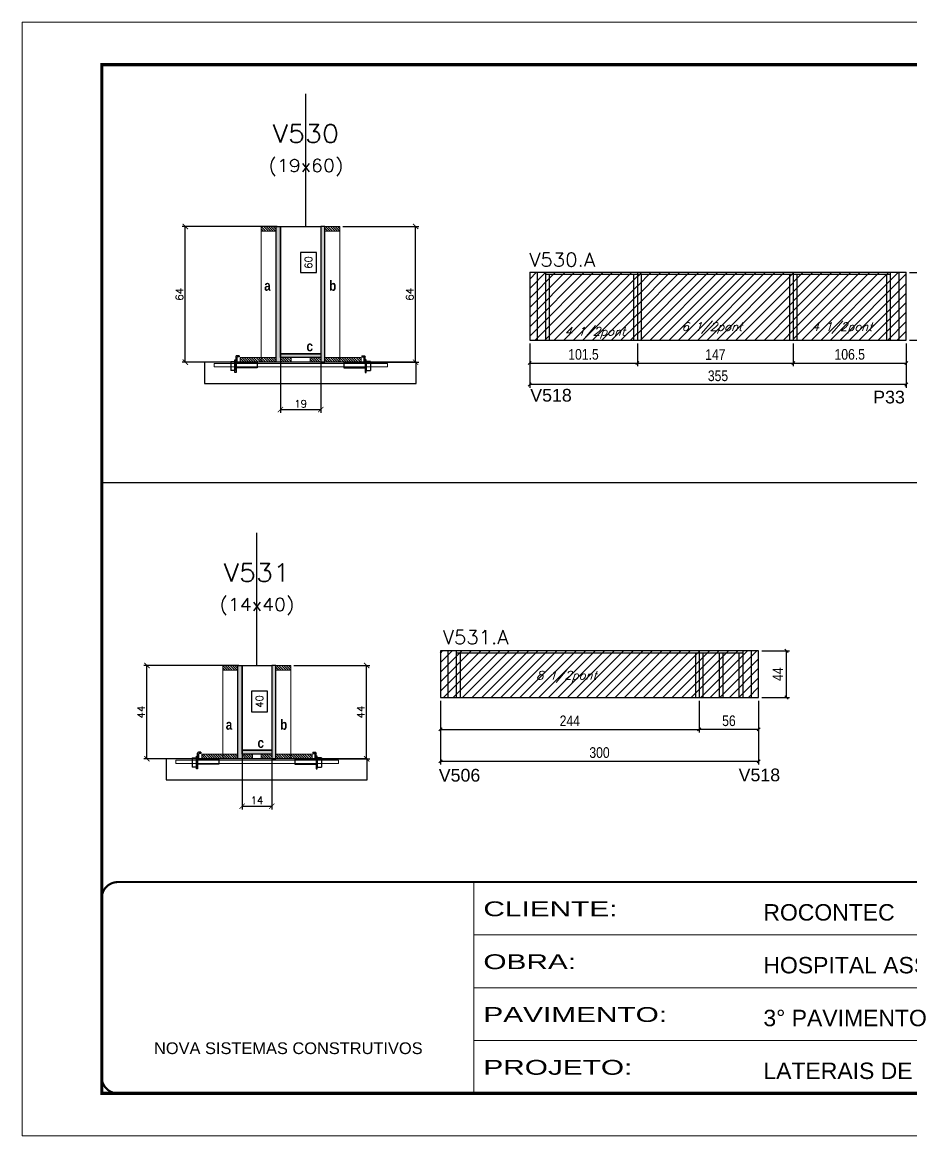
# Model space of a CAD drawing. Extents: x -21493 to -15213, y -12134 to 11887.
# Drawn here: x -18323 to -17486, y 1649 to 2699 of the extents above; entities that cross this region are included whole.
import ezdxf
from ezdxf.enums import TextEntityAlignment as Align

# ---------------------------------------------------------------- set-up
doc = ezdxf.new("R2010")
doc.units = 0
for name, pattern in [('CONTINUO', [0]), ('DASHED', [0.75, 0.5, -0.25]), ('HIDDEN', [0.375, 0.25, -0.125])]:
    doc.linetypes.add(name, pattern=pattern)
for name, color, linetype in [('5', 5, 'Continuous'), ('barrote', 251, 'Continuous'), ('COTA', 241, 'Continuous'), ('Cota Seção (2x)', 4, 'Continuous'), ('detalhes', 4, 'Continuous'), ('Painéis', 200, 'Continuous'), ('presilha', 1, 'Continuous'), ('Reaproveitamento', 251, 'Continuous'), ('SARR_2.2x7', 40, 'Continuous'), ('SARR_3.5x7', 81, 'Continuous'), ('texto', 7, 'Continuous'), ('Texto de Titulo', 7, 'Continuous'), ('Texto Qtd Sarr', 242, 'Continuous')]:
    doc.layers.add(name, color=color, linetype=linetype)
for name, color, linetype, lineweight in [('CONCRETO', 251, 'Continuous', 25), ('Folhas', 255, 'Continuous', 9), ('Hachura', 251, 'Continuous', 9), ('Madeira', 126, 'Continuous', 18), ('SARRAFO DE PRESSAO', 251, 'DASHED', 9), ('SCO-___-LAJ', 2, 'Continuous', 0), ('Texto Seção', 7, 'Continuous', 15)]:
    doc.layers.add(name, color=color, linetype=linetype, lineweight=lineweight)
doc.styles.add('ARIAL', font='arial.ttf')
doc.styles.add('COTA TECNICA', font='techl___.ttf', dxfattribs={"height": 10})
doc.styles.add('REGUA-120', font='ROMANS.shx', dxfattribs={"height": 15})
doc.styles.add('Romans', font='romans.shx')
doc.styles.get("Standard").update_dxf_attribs({"font": 'arial.ttf'})
doc.styles.add('TECNICA', font='techb___.ttf', dxfattribs={"height": 10})
doc.styles.add('Tecnologia', font='')
doc.styles.get('Tecnologia').set_extended_font_data('Forgotten Futurist')
doc.dimstyles.new('Cota Seção (2x)', dxfattribs={"dimtxt": 7, "dimasz": 5, "dimexe": 3, "dimexo": 3, "dimgap": 2, "dimtad": 3, "dimdec": 1, "dimlfac": 0.5, "dimzin": 12, "dimdsep": 46, "dimtxsty": 'Romans', "dimblk": 'ARCHTICK', "dimcen": 0, "dimclrd": 4, "dimclre": 4, "dimclrt": 1, "dimadec": 1, "dimazin": 3, "dimtfac": 1, "dimtdec": 1, "dimtmove": 0, "dimatfit": 3, "dimldrblk": 'OBLIQUE', "dimfxl": 1, "dimtolj": 1, "dimtzin": 12, "dimarcsym": 0})
doc.dimstyles.new('Cota Seção interna', dxfattribs={"dimtxt": 7, "dimasz": 6, "dimexe": 0.18, "dimexo": 2, "dimgap": -4, "dimtad": 3, "dimdec": 1, "dimlfac": 0.5, "dimzin": 12, "dimdsep": 46, "dimtxsty": 'Romans', "dimblk": 'ARCHTICK', "dimcen": 0.09, "dimse1": 1, "dimse2": 1, "dimsd1": 1, "dimsd2": 1, "dimclrd": 180, "dimclre": 5, "dimclrt": 1, "dimadec": 0, "dimazin": 3, "dimtfac": 1, "dimtdec": 1, "dimtofl": 0, "dimtmove": 0, "dimatfit": 3, "dimldrblk": 'ARCHTICK', "dimfxl": 1, "dimtolj": 1, "dimtzin": 0, "dimarcsym": 0})
doc.dimstyles.new('PAINEL', dxfattribs={"dimtxt": 10, "dimasz": 3, "dimexe": 3, "dimexo": 3, "dimgap": 3, "dimtad": 1, "dimdec": 1, "dimzin": 12, "dimdsep": 46, "dimtxsty": 'COTA TECNICA', "dimblk1": 'OBLIQUE', "dimblk2": 'OBLIQUE', "dimsah": 1, "dimcen": 0.9, "dimclrd": 4, "dimclre": 4, "dimclrt": 240, "dimadec": 1, "dimazin": 3, "dimtfac": 1, "dimtdec": 1, "dimtmove": 0, "dimatfit": 3, "dimfxl": 1, "dimtolj": 1, "dimtzin": 12, "dimarcsym": 0})
pattern_1 = [(315, (4830.3742, -6225.4944), (1.12253202, 1.12253202), [])]
pattern_2 = [(315, (4840.3742, -6225.4944), (1.12253202, 1.12253202), [])]
pattern_3 = [(45, (-160743.824, -28538.4914), (-4.49012806, 4.49012806), [])]
pattern_4 = [(315, (4876.5747, -5851.544), (1.12253202, 1.12253202), [])]
pattern_5 = [(315, (4876.5747, -5925.144), (1.12253202, 1.12253202), [])]
pattern_6 = [(45, (-158367.8276, -28139.001), (-4.49012806, 4.49012806), [])]

# ---------------------------------------------------------------- blocks, each defined once
blk = doc.blocks.new('_Oblique')
at = {"color": 0, "linetype": 'ByBlock', "lineweight": -2}
blk.add_line((-0.5, -0.5), (0.5, 0.5), dxfattribs=at)
blk = doc.blocks.new('*D400')
at = {"layer": 'COTA', "color": 4, "linetype": 'ByBlock', "lineweight": -2, "transparency": 16777216}
for p, q in [((-17929.2, 2058.9), (-17929.2, 1998.7)), ((-17629.2, 2058.9), (-17629.2, 1998.7)), ((-17929.2, 2001.7), (-17629.2, 2001.7))]:
    blk.add_line(p, q, dxfattribs=at)
at = {"layer": 'Defpoints', "color": 0, "linetype": 'ByBlock', "transparency": 16777216}
for p in [(-17929.2, 2061.9), (-17629.2, 2061.9), (-17629.2, 2001.7)]:
    blk.add_point(p, dxfattribs=at)
at = {"layer": 'COTA', "color": 4, "linetype": 'ByBlock', "lineweight": -2, "transparency": 16777216, "xscale": 3, "yscale": 3, "zscale": 3, "rotation": 180}
blk.add_blockref('_Oblique', (-17929.2, 2001.7), dxfattribs=at)
at = {"layer": 'COTA', "color": 4, "linetype": 'ByBlock', "lineweight": -2, "transparency": 16777216, "xscale": 3, "yscale": 3, "zscale": 3}
blk.add_blockref('_Oblique', (-17629.2, 2001.7), dxfattribs=at)
at = {"layer": 'COTA', "color": 240, "linetype": 'ByBlock', "transparency": 16777216, "insert": (-17779.2, 2009.9), "char_height": 10, "attachment_point": 5, "style": 'COTA TECNICA'}
blk.add_mtext('\\A1;300', dxfattribs=at)
blk = doc.blocks.new('*D401')
at = {"layer": 'COTA', "color": 4, "linetype": 'ByBlock', "lineweight": -2, "transparency": 16777216}
for p, q in [((-17929.2, 2058.9), (-17929.2, 2028.8)), ((-17685.2, 2058.9), (-17685.2, 2028.8)), ((-17929.2, 2031.8), (-17685.2, 2031.8))]:
    blk.add_line(p, q, dxfattribs=at)
at = {"layer": 'Defpoints', "color": 0, "linetype": 'ByBlock', "transparency": 16777216}
for p in [(-17929.2, 2061.9), (-17685.2, 2061.9), (-17685.2, 2031.8)]:
    blk.add_point(p, dxfattribs=at)
at = {"layer": 'COTA', "color": 4, "linetype": 'ByBlock', "lineweight": -2, "transparency": 16777216, "xscale": 3, "yscale": 3, "zscale": 3, "rotation": 180}
blk.add_blockref('_Oblique', (-17929.2, 2031.8), dxfattribs=at)
at = {"layer": 'COTA', "color": 4, "linetype": 'ByBlock', "lineweight": -2, "transparency": 16777216, "xscale": 3, "yscale": 3, "zscale": 3}
blk.add_blockref('_Oblique', (-17685.2, 2031.8), dxfattribs=at)
at = {"layer": 'COTA', "color": 240, "linetype": 'ByBlock', "transparency": 16777216, "insert": (-17807.2, 2039.9), "char_height": 10, "attachment_point": 5, "style": 'COTA TECNICA'}
blk.add_mtext('\\A1;244', dxfattribs=at)
blk = doc.blocks.new('*D402')
at = {"layer": 'COTA', "color": 4, "linetype": 'ByBlock', "lineweight": -2, "transparency": 16777216}
for p, q in [((-17685.2, 2058.9), (-17685.2, 2028.8)), ((-17629.2, 2058.9), (-17629.2, 2028.8)), ((-17629.2, 2031.8), (-17685.2, 2031.8))]:
    blk.add_line(p, q, dxfattribs=at)
at = {"layer": 'Defpoints', "color": 0, "linetype": 'ByBlock', "transparency": 16777216}
for p in [(-17685.2, 2061.9), (-17629.2, 2061.9), (-17685.2, 2031.8)]:
    blk.add_point(p, dxfattribs=at)
at = {"layer": 'COTA', "color": 4, "linetype": 'ByBlock', "lineweight": -2, "transparency": 16777216, "xscale": 3, "yscale": 3, "zscale": 3, "rotation": 180}
blk.add_blockref('_Oblique', (-17685.2, 2031.8), dxfattribs=at)
at = {"layer": 'COTA', "color": 4, "linetype": 'ByBlock', "lineweight": -2, "transparency": 16777216, "xscale": 3, "yscale": 3, "zscale": 3}
blk.add_blockref('_Oblique', (-17629.2, 2031.8), dxfattribs=at)
at = {"layer": 'COTA', "color": 240, "linetype": 'ByBlock', "transparency": 16777216, "insert": (-17657.2, 2039.9), "char_height": 10, "attachment_point": 5, "style": 'COTA TECNICA'}
blk.add_mtext('\\A1;56', dxfattribs=at)
blk = doc.blocks.new('*D403')
at = {"layer": 'COTA', "color": 4, "linetype": 'ByBlock', "lineweight": -2, "transparency": 16777216}
for p, q in [((-17626.2, 2105.9), (-17600, 2105.9)), ((-17603, 2061.9), (-17603, 2105.9)), ((-17626.2, 2061.9), (-17600, 2061.9))]:
    blk.add_line(p, q, dxfattribs=at)
at = {"layer": 'Defpoints', "color": 0, "linetype": 'ByBlock', "transparency": 16777216}
for p in [(-17629.2, 2105.9), (-17603, 2105.9), (-17629.2, 2061.9)]:
    blk.add_point(p, dxfattribs=at)
at = {"layer": 'COTA', "color": 4, "linetype": 'ByBlock', "lineweight": -2, "transparency": 16777216, "xscale": 3, "yscale": 3, "zscale": 3}
for p, rotation in [((-17603, 2105.9), 90), ((-17603, 2061.9), 270)]:
    blk.add_blockref('_Oblique', p, dxfattribs=dict(at, rotation=rotation))
at = {"layer": 'COTA', "color": 240, "linetype": 'ByBlock', "transparency": 16777216, "insert": (-17611.1, 2083.9), "char_height": 10, "attachment_point": 5, "rotation": 90, "style": 'COTA TECNICA'}
blk.add_mtext('\\A1;44', dxfattribs=at)
blk = doc.blocks.new('_ArchTick')
at = {"color": 0, "linetype": 'ByBlock', "const_width": 0.15}
blk.add_lwpolyline([(-0.5, -0.5), (0.5, 0.5)], dxfattribs=at)
blk = doc.blocks.new('*D408')
at = {"layer": 'COTA', "color": 4, "lineweight": -2, "transparency": 16777216}
for p, q in [((-18119.2, 2092.1), (-18208.9, 2092.1)), ((-18205.9, 2004.1), (-18205.9, 2092.1)), ((-18157.2, 2004.1), (-18208.9, 2004.1))]:
    blk.add_line(p, q, dxfattribs=at)
at = {"layer": 'Defpoints', "color": 0, "transparency": 16777216}
for p in [(-18205.9, 2092.1), (-18116.2, 2092.1), (-18154.2, 2004.1)]:
    blk.add_point(p, dxfattribs=at)
at = {"layer": 'COTA', "color": 4, "lineweight": -2, "transparency": 16777216, "xscale": 5, "yscale": 5, "zscale": 5}
for p, rotation in [((-18205.9, 2092.1), 90), ((-18205.9, 2004.1), 270)]:
    blk.add_blockref('_ArchTick', p, dxfattribs=dict(at, rotation=rotation))
at = {"layer": 'COTA', "color": 1, "transparency": 16777216, "insert": (-18211.4, 2048.1), "char_height": 7, "attachment_point": 5, "rotation": 90, "style": 'Romans'}
blk.add_mtext('\\A1;44', dxfattribs=at)
blk = doc.blocks.new('*D409')
at = {"layer": 'COTA', "color": 4, "lineweight": -2, "transparency": 16777216}
for p, q in [((-18067.3, 2092.1), (-17995.8, 2092.1)), ((-17998.8, 2004.1), (-17998.8, 2092.1)), ((-18047.2, 2004.1), (-17995.8, 2004.1))]:
    blk.add_line(p, q, dxfattribs=at)
at = {"layer": 'Defpoints', "color": 0, "transparency": 16777216}
for p in [(-18070.3, 2092.1), (-17998.8, 2092.1), (-18050.2, 2004.1)]:
    blk.add_point(p, dxfattribs=at)
at = {"layer": 'COTA', "color": 4, "lineweight": -2, "transparency": 16777216, "xscale": 5, "yscale": 5, "zscale": 5}
for p, rotation in [((-17998.8, 2092.1), 90), ((-17998.8, 2004.1), 270)]:
    blk.add_blockref('_ArchTick', p, dxfattribs=dict(at, rotation=rotation))
at = {"layer": 'COTA', "color": 1, "transparency": 16777216, "insert": (-18004.3, 2048.1), "char_height": 7, "attachment_point": 5, "rotation": 90, "style": 'Romans'}
blk.add_mtext('\\A1;44', dxfattribs=at)
blk = doc.blocks.new('*D410')
at = {"layer": 'Cota Seção (2x)', "color": 180, "lineweight": -2, "transparency": 16777216}
for p, q in [((-18092.3, 2067.8), (-18107.3, 2067.8)), ((-18107.3, 2067.8), (-18107.3, 2048.5)), ((-18092.3, 2048.5), (-18092.3, 2067.8)), ((-18107.3, 2048.5), (-18092.3, 2048.5))]:
    blk.add_line(p, q, dxfattribs=at)
at = {"layer": 'Defpoints', "color": 0, "transparency": 16777216}
for p in [(-18088.3, 2092.1), (-18088.3, 2092.1), (-18088.2, 2012.1)]:
    blk.add_point(p, dxfattribs=at)
at = {"layer": 'Cota Seção (2x)', "color": 1, "transparency": 16777216, "insert": (-18099.8, 2058.1), "char_height": 7, "attachment_point": 5, "rotation": 90, "style": 'Romans'}
blk.add_mtext('\\A1;40', dxfattribs=at)
blk = doc.blocks.new('titulo1')
at = {"layer": 'Defpoints', "color": 252, "linetype": 'HIDDEN', "ltscale": 2}
blk.add_line((0, 0), (0, 125), dxfattribs=at)
at = {"layer": 'Defpoints', "style": 'Romans', "oblique": 15}
blk.add_attdef('FOLHA', text='', height=10, dxfattribs=at).set_placement((0, 15.6), align=Align.MIDDLE_CENTER)
at = {"layer": 'Texto Qtd Sarr', "color": 3, "style": 'Romans', "oblique": 15}
for tag, height, p in [('TITULO', 17, (0, 71.4)), ('SEÇÃO', 12, (0, 41.5))]:
    blk.add_attdef(tag, text='', height=height, dxfattribs=at).set_placement(p, align=Align.MIDDLE_CENTER)
blk = doc.blocks.new('PRESILHA METÁLICA 1')
at = {"layer": 'presilha'}
for p, q in [((7.5, 10.6), (7.5, 19.9)), ((12, 21), (8.6, 21)), ((9, 11.6), (9, 18.9)), ((12, 19.5), (9.6, 19.5)), ((12, 21), (12, 19.5)), ((0, 13), (6, 13)), ((0, 13), (0, 0)), ((6, 0), (0, 0)), ((6, 15.5), (7.5, 15.5)), ((6, -2.5), (6, 15.5)), ((6, 13), (6, 0)), ((7.5, 15.5), (7.5, -2.5)), ((37.5, 4.1), (7.5, 4.1)), ((37.5, 11), (9.6, 11)), ((37.5, 11), (37.5, 4.1)), ((7.5, -2.5), (6, -2.5))]:
    blk.add_line(p, q, dxfattribs=at)
for centre, radius, start, end in [((8.6, 19.9), 1.14, 90, 180), ((9.6, 18.9), 0.57, 90, 180), ((9.6, 11.6), 0.57, 180, 270)]:
    blk.add_arc(centre, radius, start, end, dxfattribs=at)
blk = doc.blocks.new('*D411')
at = {"layer": 'COTA', "color": 4, "lineweight": -2, "transparency": 16777216}
for p, q in [((-18116.2, 2005.5), (-18116.2, 1956.4)), ((-18088.2, 2005.5), (-18088.2, 1956.4)), ((-18116.2, 1959.4), (-18088.2, 1959.4))]:
    blk.add_line(p, q, dxfattribs=at)
at = {"layer": 'Defpoints', "color": 0, "transparency": 16777216}
for p in [(-18116.2, 2008.5), (-18088.2, 2008.5), (-18088.2, 1959.4)]:
    blk.add_point(p, dxfattribs=at)
at = {"layer": 'COTA', "color": 4, "lineweight": -2, "transparency": 16777216, "xscale": 5, "yscale": 5, "zscale": 5, "rotation": 180}
blk.add_blockref('_ArchTick', (-18116.2, 1959.4), dxfattribs=at)
at = {"layer": 'COTA', "color": 4, "lineweight": -2, "transparency": 16777216, "xscale": 5, "yscale": 5, "zscale": 5}
blk.add_blockref('_ArchTick', (-18088.2, 1959.4), dxfattribs=at)
at = {"layer": 'COTA', "color": 1, "transparency": 16777216, "insert": (-18102.2, 1964.9), "char_height": 7, "attachment_point": 5, "style": 'Romans'}
blk.add_mtext('\\A1;14', dxfattribs=at)
blk = doc.blocks.new('*D1206')
at = {"layer": 'COTA', "color": 4, "linetype": 'ByBlock', "lineweight": -2, "transparency": 16777216}
for p, q in [((-17487, 2462.8), (-17453, 2462.8)), ((-17456, 2462.8), (-17456, 2398.8)), ((-17487, 2398.8), (-17453, 2398.8))]:
    blk.add_line(p, q, dxfattribs=at)
at = {"layer": 'Defpoints', "color": 0, "linetype": 'ByBlock', "transparency": 16777216}
for p in [(-17490, 2462.8), (-17490, 2398.8), (-17456, 2398.8)]:
    blk.add_point(p, dxfattribs=at)
at = {"layer": 'COTA', "color": 4, "linetype": 'ByBlock', "lineweight": -2, "transparency": 16777216, "xscale": 3, "yscale": 3, "zscale": 3}
for p, rotation in [((-17456, 2462.8), 90), ((-17456, 2398.8), 270)]:
    blk.add_blockref('_Oblique', p, dxfattribs=dict(at, rotation=rotation))
at = {"layer": 'COTA', "color": 240, "linetype": 'ByBlock', "transparency": 16777216, "insert": (-17464.1, 2430.8), "char_height": 10, "attachment_point": 5, "rotation": 90, "style": 'COTA TECNICA'}
blk.add_mtext('\\A1;64', dxfattribs=at)
blk = doc.blocks.new('*D1210')
at = {"layer": 'COTA', "color": 4, "lineweight": -2, "transparency": 16777216}
for p, q in [((-18083, 2506.1), (-18172.7, 2506.1)), ((-18169.7, 2378.1), (-18169.7, 2506.1)), ((-18121, 2378.1), (-18172.7, 2378.1))]:
    blk.add_line(p, q, dxfattribs=at)
at = {"layer": 'Defpoints', "color": 0, "transparency": 16777216}
for p in [(-18169.7, 2506.1), (-18080, 2506.1), (-18118, 2378.1)]:
    blk.add_point(p, dxfattribs=at)
at = {"layer": 'COTA', "color": 4, "lineweight": -2, "transparency": 16777216, "xscale": 5, "yscale": 5, "zscale": 5}
for p, rotation in [((-18169.7, 2506.1), 90), ((-18169.7, 2378.1), 270)]:
    blk.add_blockref('_ArchTick', p, dxfattribs=dict(at, rotation=rotation))
at = {"layer": 'COTA', "color": 1, "transparency": 16777216, "insert": (-18175.2, 2442.1), "char_height": 7, "attachment_point": 5, "rotation": 90, "style": 'Romans'}
blk.add_mtext('\\A1;64', dxfattribs=at)
blk = doc.blocks.new('*D1211')
at = {"layer": 'COTA', "color": 4, "lineweight": -2, "transparency": 16777216}
for p, q in [((-18021.1, 2506.1), (-17949.6, 2506.1)), ((-17952.6, 2378.1), (-17952.6, 2506.1)), ((-18001, 2378.1), (-17949.6, 2378.1))]:
    blk.add_line(p, q, dxfattribs=at)
at = {"layer": 'Defpoints', "color": 0, "transparency": 16777216}
for p in [(-18024.1, 2506.1), (-17952.6, 2506.1), (-18004, 2378.1)]:
    blk.add_point(p, dxfattribs=at)
at = {"layer": 'COTA', "color": 4, "lineweight": -2, "transparency": 16777216, "xscale": 5, "yscale": 5, "zscale": 5}
for p, rotation in [((-17952.6, 2506.1), 90), ((-17952.6, 2378.1), 270)]:
    blk.add_blockref('_ArchTick', p, dxfattribs=dict(at, rotation=rotation))
at = {"layer": 'COTA', "color": 1, "transparency": 16777216, "insert": (-17958.1, 2442.1), "char_height": 7, "attachment_point": 5, "rotation": 90, "style": 'Romans'}
blk.add_mtext('\\A1;64', dxfattribs=at)
blk = doc.blocks.new('*D1212')
at = {"layer": 'Cota Seção (2x)', "color": 180, "lineweight": -2, "transparency": 16777216}
for p, q in [((-18046.1, 2481.6), (-18061.1, 2481.6)), ((-18061.1, 2481.6), (-18061.1, 2462.6)), ((-18046.1, 2462.6), (-18046.1, 2481.6)), ((-18061.1, 2462.6), (-18046.1, 2462.6))]:
    blk.add_line(p, q, dxfattribs=at)
at = {"layer": 'Defpoints', "color": 0, "transparency": 16777216}
for p in [(-18042.1, 2506.1), (-18042.1, 2506.1), (-18042, 2386.1)]:
    blk.add_point(p, dxfattribs=at)
at = {"layer": 'Cota Seção (2x)', "color": 1, "transparency": 16777216, "insert": (-18053.6, 2472.1), "char_height": 7, "attachment_point": 5, "rotation": 90, "style": 'Romans'}
blk.add_mtext('\\A1;60', dxfattribs=at)
blk = doc.blocks.new('*D1219')
at = {"layer": 'COTA', "color": 4, "lineweight": -2, "transparency": 16777216}
for p, q in [((-18080, 2379.5), (-18080, 2330.4)), ((-18042, 2379.5), (-18042, 2330.4)), ((-18080, 2333.4), (-18042, 2333.4))]:
    blk.add_line(p, q, dxfattribs=at)
at = {"layer": 'Defpoints', "color": 0, "transparency": 16777216}
for p in [(-18080, 2382.5), (-18042, 2382.5), (-18042, 2333.4)]:
    blk.add_point(p, dxfattribs=at)
at = {"layer": 'COTA', "color": 4, "lineweight": -2, "transparency": 16777216, "xscale": 5, "yscale": 5, "zscale": 5, "rotation": 180}
blk.add_blockref('_ArchTick', (-18080, 2333.4), dxfattribs=at)
at = {"layer": 'COTA', "color": 4, "lineweight": -2, "transparency": 16777216, "xscale": 5, "yscale": 5, "zscale": 5}
blk.add_blockref('_ArchTick', (-18042, 2333.4), dxfattribs=at)
at = {"layer": 'COTA', "color": 1, "transparency": 16777216, "insert": (-18061, 2338.9), "char_height": 7, "attachment_point": 5, "style": 'Romans'}
blk.add_mtext('\\A1;19', dxfattribs=at)
blk = doc.blocks.new('*D1439')
at = {"layer": 'COTA', "color": 4, "lineweight": -2, "ltscale": 25, "transparency": 16777216}
for p, q in [((-17845, 2395.8), (-17845, 2374.3)), ((-17743.5, 2395.8), (-17743.5, 2374.3)), ((-17845, 2377.3), (-17743.5, 2377.3))]:
    blk.add_line(p, q, dxfattribs=at)
at = {"layer": 'Defpoints', "color": 0, "ltscale": 25, "transparency": 16777216}
for p in [(-17845, 2398.8), (-17743.5, 2398.8), (-17743.5, 2377.3)]:
    blk.add_point(p, dxfattribs=at)
at = {"layer": 'COTA', "color": 4, "lineweight": -2, "ltscale": 25, "transparency": 16777216, "xscale": 3, "yscale": 3, "zscale": 3, "rotation": 180}
blk.add_blockref('_Oblique', (-17845, 2377.3), dxfattribs=at)
at = {"layer": 'COTA', "color": 4, "lineweight": -2, "ltscale": 25, "transparency": 16777216, "xscale": 3, "yscale": 3, "zscale": 3}
blk.add_blockref('_Oblique', (-17743.5, 2377.3), dxfattribs=at)
at = {"layer": 'COTA', "color": 240, "ltscale": 25, "transparency": 16777216, "insert": (-17794.3, 2385.4), "char_height": 10, "attachment_point": 5, "style": 'COTA TECNICA'}
blk.add_mtext('\\A1;101.5', dxfattribs=at)
blk = doc.blocks.new('*D1440')
at = {"layer": 'COTA', "color": 4, "lineweight": -2, "ltscale": 25, "transparency": 16777216}
for p, q in [((-17743.5, 2395.8), (-17743.5, 2374.3)), ((-17596.5, 2395.8), (-17596.5, 2374.3)), ((-17743.5, 2377.3), (-17596.5, 2377.3))]:
    blk.add_line(p, q, dxfattribs=at)
at = {"layer": 'Defpoints', "color": 0, "ltscale": 25, "transparency": 16777216}
for p in [(-17743.5, 2398.8), (-17596.5, 2398.8), (-17596.5, 2377.3)]:
    blk.add_point(p, dxfattribs=at)
at = {"layer": 'COTA', "color": 4, "lineweight": -2, "ltscale": 25, "transparency": 16777216, "xscale": 3, "yscale": 3, "zscale": 3, "rotation": 180}
blk.add_blockref('_Oblique', (-17743.5, 2377.3), dxfattribs=at)
at = {"layer": 'COTA', "color": 4, "lineweight": -2, "ltscale": 25, "transparency": 16777216, "xscale": 3, "yscale": 3, "zscale": 3}
blk.add_blockref('_Oblique', (-17596.5, 2377.3), dxfattribs=at)
at = {"layer": 'COTA', "color": 240, "ltscale": 25, "transparency": 16777216, "insert": (-17670, 2385.3), "char_height": 10, "attachment_point": 5, "style": 'COTA TECNICA'}
blk.add_mtext('\\A1;147', dxfattribs=at)
blk = doc.blocks.new('*D1441')
at = {"layer": 'COTA', "color": 4, "lineweight": -2, "ltscale": 25, "transparency": 16777216}
for p, q in [((-17596.5, 2395.8), (-17596.5, 2374.3)), ((-17490, 2395.8), (-17490, 2374.3)), ((-17596.5, 2377.3), (-17490, 2377.3))]:
    blk.add_line(p, q, dxfattribs=at)
at = {"layer": 'Defpoints', "color": 0, "ltscale": 25, "transparency": 16777216}
for p in [(-17596.5, 2398.8), (-17490, 2398.8), (-17490, 2377.3)]:
    blk.add_point(p, dxfattribs=at)
at = {"layer": 'COTA', "color": 4, "lineweight": -2, "ltscale": 25, "transparency": 16777216, "xscale": 3, "yscale": 3, "zscale": 3, "rotation": 180}
blk.add_blockref('_Oblique', (-17596.5, 2377.3), dxfattribs=at)
at = {"layer": 'COTA', "color": 4, "lineweight": -2, "ltscale": 25, "transparency": 16777216, "xscale": 3, "yscale": 3, "zscale": 3}
blk.add_blockref('_Oblique', (-17490, 2377.3), dxfattribs=at)
at = {"layer": 'COTA', "color": 240, "ltscale": 25, "transparency": 16777216, "insert": (-17543.3, 2385.4), "char_height": 10, "attachment_point": 5, "style": 'COTA TECNICA'}
blk.add_mtext('\\A1;106.5', dxfattribs=at)
blk = doc.blocks.new('*D1442')
at = {"layer": 'COTA', "color": 4, "lineweight": -2, "ltscale": 25, "transparency": 16777216}
for p, q in [((-17845, 2395.8), (-17845, 2354)), ((-17490, 2395.8), (-17490, 2354)), ((-17490, 2357), (-17845, 2357))]:
    blk.add_line(p, q, dxfattribs=at)
at = {"layer": 'Defpoints', "color": 0, "ltscale": 25, "transparency": 16777216}
for p in [(-17845, 2398.8), (-17490, 2398.8), (-17845, 2357)]:
    blk.add_point(p, dxfattribs=at)
at = {"layer": 'COTA', "color": 4, "lineweight": -2, "ltscale": 25, "transparency": 16777216, "xscale": 3, "yscale": 3, "zscale": 3, "rotation": 180}
blk.add_blockref('_Oblique', (-17845, 2357), dxfattribs=at)
at = {"layer": 'COTA', "color": 4, "lineweight": -2, "ltscale": 25, "transparency": 16777216, "xscale": 3, "yscale": 3, "zscale": 3}
blk.add_blockref('_Oblique', (-17490, 2357), dxfattribs=at)
at = {"layer": 'COTA', "color": 240, "ltscale": 25, "transparency": 16777216, "insert": (-17667.5, 2365.2), "char_height": 10, "attachment_point": 5, "style": 'COTA TECNICA'}
blk.add_mtext('\\A1;355', dxfattribs=at)
blk = doc.blocks.new('9999999999')
at = {"color": 30, "linetype": 'CONTINUO'}
for p, q in [((98564.6, 34230.2), (98564.6, 34429.4)), ((98564.6, 34379.6), (99584, 34379.6)), ((98564.6, 34329.8), (99488, 34329.8)), ((98564.6, 34280), (99488, 34280))]:
    blk.add_line(p, q, dxfattribs=at)
at = {"color": 30, "linetype": 'CONTINUO', "const_width": 2}
blk.add_lwpolyline([(99584, 34230.2), (99584, 34414.4, 0.414214), (99569, 34429.4), (98229, 34429.4, 0.414214), (98214, 34414.4), (98214, 34245.2, 0.414214), (98229, 34230.2), (99584, 34230.2)], format="xyb", dxfattribs=at)
at = {"layer": 'Folhas'}
blk.add_lwpolyline([(98139, 34190.2), (99624, 34190.2), (99624, 35240.2), (98139, 35240.2)], close=True, dxfattribs=at)
at = {"layer": 'Folhas', "color": 30, "const_width": 3}
blk.add_lwpolyline([(98214, 34230.2), (99584, 34230.2), (99584, 35200.2), (98214, 35200.2)], close=True, dxfattribs=at)
at = {"color": 7, "linetype": 'Continuous', "ltscale": 5, "style": 'ARIAL'}
for s, height, p in [('ROCONTEC', 15.48, (98837.7, 34393.1)), ('HOSPITAL ASSUNÇÃO', 15.483, (98837.7, 34343.3)), ('3° PAVIMENTO', 15.483, (98837.7, 34293.5)), ('NOVA SISTEMAS CONSTRUTIVOS', 11.059, (98263.2, 34267.2)), ('LATERAIS DE VIGAS', 15.483, (98837.7, 34243.7))]:
    blk.add_text(s, height=height, dxfattribs=at).set_placement(p)
at = {"layer": 'Folhas', "color": 7, "style": 'Tecnologia', "width": 1.5}
for s, p in [('CLIENTE:', (98573.7, 34397.2)), ('OBRA:', (98573.7, 34347.3)), ('PAVIMENTO:', (98573.7, 34297.5)), ('PROJETO:', (98573.7, 34247.7))]:
    blk.add_text(s, height=14, dxfattribs=at).set_placement(p)

msp = doc.modelspace()

# ---------------------------------------------------------------- hatches: boundary and pattern name
at = {"layer": 'Hachura'}
h = msp.add_hatch(dxfattribs=at)
h.set_pattern_fill('ANSI31', color=256, scale=0.5, angle=270, style=0)
h.set_pattern_definition([(315, (4876.5747, -5801.544), (1.12253202, 1.12253202), [])])
h.paths.add_polyline_path([(-18084.05, 2501.7), (-18084.05, 2506.1), (-18098.05, 2506.1), (-18098.05, 2501.7)])
h = msp.add_hatch(color=256, dxfattribs=at)
h.dxf.hatch_style = 1
h.paths.add_polyline_path([(-18084.05, 2506.1), (-18080.05, 2506.1), (-18080.05, 2378.1), (-18084.05, 2378.1)])
h = msp.add_hatch(color=256, dxfattribs=at)
h.dxf.hatch_style = 1
h.paths.add_polyline_path([(-18038.06, 2506.1), (-18042.06, 2506.1), (-18042.05, 2378.1), (-18038.05, 2378.1)])
h = msp.add_hatch(dxfattribs=at)
h.set_pattern_fill('ANSI31', color=256, scale=0.5, angle=270, style=0)
h.set_pattern_definition([(315, (4876.5843, -5801.544), (1.12253202, 1.12253202), [])])
h.paths.add_polyline_path([(-18038.06, 2501.7), (-18038.06, 2506.1), (-18024.06, 2506.1), (-18024.06, 2501.7)])
h = msp.add_hatch(color=256, dxfattribs=at)
h.dxf.hatch_style = 1
h.paths.add_polyline_path([(-18080.05, 2382.5), (-18080.05, 2386.1), (-18042.05, 2386.1), (-18042.05, 2382.5)])
h = msp.add_hatch(dxfattribs=at)
h.set_pattern_fill('ANSI31', color=256, scale=0.5, angle=270, style=0)
h.set_pattern_definition(pattern_4)
h.paths.add_polyline_path([(-18118.05, 2378.1), (-18118.05, 2382.5), (-18098.05, 2382.5), (-18098.05, 2378.1)])
h = msp.add_hatch(dxfattribs=at)
h.set_pattern_fill('ANSI31', color=256, scale=0.5, angle=270, style=0)
h.set_pattern_definition(pattern_5)
h.paths.add_polyline_path([(-18084.05, 2378.1), (-18084.05, 2382.5), (-18098.05, 2382.5), (-18098.05, 2378.1)])
h = msp.add_hatch(dxfattribs=at)
h.set_pattern_fill('ANSI31', color=256, scale=0.5, angle=270, style=0)
h.set_pattern_definition(pattern_4)
h.paths.add_polyline_path([(-18080.05, 2378.1), (-18080.05, 2382.5), (-18070.05, 2382.5), (-18070.05, 2378.1)])
h = msp.add_hatch(dxfattribs=at)
h.set_pattern_fill('ANSI31', color=256, scale=0.5, angle=270, style=0)
h.set_pattern_definition(pattern_4)
h.paths.add_polyline_path([(-18042.05, 2378.1), (-18042.05, 2382.5), (-18052.05, 2382.5), (-18052.05, 2378.1)])
h = msp.add_hatch(dxfattribs=at)
h.set_pattern_fill('ANSI31', color=256, scale=0.5, angle=270, style=0)
h.set_pattern_definition(pattern_5)
h.paths.add_polyline_path([(-18038.05, 2378.1), (-18038.05, 2382.5), (-18024.05, 2382.5), (-18024.05, 2378.1)])
h = msp.add_hatch(dxfattribs=at)
h.set_pattern_fill('ANSI31', color=256, scale=0.5, angle=270, style=0)
h.set_pattern_definition(pattern_4)
h.paths.add_polyline_path([(-18004.05, 2378.1), (-18004.05, 2382.5), (-18024.05, 2382.5), (-18024.05, 2378.1)])
h = msp.add_hatch(dxfattribs=at)
h.set_pattern_fill('ANSI31', color=256, scale=0.5, angle=270, style=0)
h.set_pattern_definition([(315, (4840.3742, -6215.4944), (1.12253202, 1.12253202), [])])
h.paths.add_polyline_path([(-18120.25, 2087.75), (-18120.25, 2092.15), (-18134.25, 2092.15), (-18134.25, 2087.75)])
h = msp.add_hatch(color=256, dxfattribs=at)
h.dxf.hatch_style = 1
h.paths.add_polyline_path([(-18120.25, 2092.15), (-18116.25, 2092.15), (-18116.25, 2004.15), (-18120.25, 2004.15)])
h = msp.add_hatch(color=256, dxfattribs=at)
h.dxf.hatch_style = 1
h.paths.add_polyline_path([(-18084.26, 2092.15), (-18088.26, 2092.15), (-18088.25, 2004.15), (-18084.25, 2004.15)])
h = msp.add_hatch(dxfattribs=at)
h.set_pattern_fill('ANSI31', color=256, scale=0.5, angle=270, style=0)
h.set_pattern_definition([(315, (4830.3838, -6215.4944), (1.12253202, 1.12253202), [])])
h.paths.add_polyline_path([(-18084.26, 2087.75), (-18084.26, 2092.15), (-18070.26, 2092.15), (-18070.26, 2087.75)])
h = msp.add_hatch(dxfattribs=at)
h.set_pattern_fill('ANSI31', color=256, scale=0.5, angle=270, style=0)
h.set_pattern_definition(pattern_2)
h.paths.add_polyline_path([(-18154.25, 2004.15), (-18154.25, 2008.55), (-18134.25, 2008.55), (-18134.25, 2004.15)])
h = msp.add_hatch(dxfattribs=at)
h.set_pattern_fill('ANSI31', color=256, scale=0.5, angle=270, style=0)
h.set_pattern_definition([(315, (4840.3742, -6299.0944), (1.12253202, 1.12253202), [])])
h.paths.add_polyline_path([(-18120.25, 2004.15), (-18120.25, 2008.55), (-18134.25, 2008.55), (-18134.25, 2004.15)])
h = msp.add_hatch(color=256, dxfattribs=at)
h.dxf.hatch_style = 1
h.paths.add_polyline_path([(-18116.25, 2008.55), (-18116.25, 2012.15), (-18088.25, 2012.15), (-18088.25, 2008.55)])
h = msp.add_hatch(dxfattribs=at)
h.set_pattern_fill('ANSI31', color=256, scale=0.5, angle=270, style=0)
h.set_pattern_definition(pattern_2)
h.paths.add_polyline_path([(-18116.25, 2004.15), (-18116.25, 2008.55), (-18106.25, 2008.55), (-18106.25, 2004.15)])
h = msp.add_hatch(dxfattribs=at)
h.set_pattern_fill('ANSI31', color=256, scale=0.5, angle=270, style=0)
h.set_pattern_definition(pattern_1)
h.paths.add_polyline_path([(-18088.25, 2004.15), (-18088.25, 2008.55), (-18098.25, 2008.55), (-18098.25, 2004.15)])
h = msp.add_hatch(dxfattribs=at)
h.set_pattern_fill('ANSI31', color=256, scale=0.5, angle=270, style=0)
h.set_pattern_definition([(315, (4830.3742, -6299.0944), (1.12253202, 1.12253202), [])])
h.paths.add_polyline_path([(-18084.25, 2004.15), (-18084.25, 2008.55), (-18070.25, 2008.55), (-18070.25, 2004.15)])
h = msp.add_hatch(dxfattribs=at)
h.set_pattern_fill('ANSI31', color=256, scale=0.5, angle=270, style=0)
h.set_pattern_definition(pattern_1)
h.paths.add_polyline_path([(-18050.25, 2004.15), (-18050.25, 2008.55), (-18070.25, 2008.55), (-18070.25, 2004.15)])
at = {"layer": 'Reaproveitamento', "linetype": 'ByBlock'}
h = msp.add_hatch(dxfattribs=at)
h.set_pattern_fill('ANSI31', color=256, scale=2)
h.set_pattern_definition(pattern_6)
h.paths.add_polyline_path([(-17845.03, 2462.85), (-17845.03, 2398.85), (-17743.53, 2398.85), (-17743.53, 2462.85)])
h.paths.add_polyline_path([(-17820.14, 2397.78), (-17752.52, 2397.78), (-17747.02, 2413.75), (-17814.64, 2413.75)], flags=9)
h = msp.add_hatch(dxfattribs=at)
h.set_pattern_fill('ANSI31', color=256, scale=2)
h.set_pattern_definition([(45, (-159939.3276, -21260.5806), (-4.49012806, 4.49012806), [])])
h.paths.add_polyline_path([(-17716.53, 2462.85), (-17743.53, 2462.85), (-17743.53, 2398.85), (-17596.53, 2398.85), (-17596.53, 2462.85), (-17623.53, 2462.85), (-17649.03, 2462.85)])
h.paths.add_polyline_path([(-17709.6, 2402.34), (-17642.36, 2402.34), (-17636.86, 2418.31), (-17704.1, 2418.31)], flags=24)
h = msp.add_hatch(dxfattribs=at)
h.set_pattern_fill('ANSI31', color=256, scale=2)
h.set_pattern_definition(pattern_6)
h.paths.add_polyline_path([(-17490.03, 2462.85), (-17596.53, 2462.85), (-17596.53, 2398.85), (-17490.03, 2398.85)])
h.paths.add_polyline_path([(-17587.16, 2402.34), (-17519.54, 2402.34), (-17514.04, 2418.31), (-17581.66, 2418.31)], flags=24)
h = msp.add_hatch(dxfattribs=at)
h.set_pattern_fill('ANSI31', color=256, scale=2)
h.set_pattern_definition(pattern_3)
h.paths.add_polyline_path([(-17685.2, 2061.86), (-17685.2, 2105.86), (-17929.2, 2105.86), (-17929.2, 2061.86)])
h.paths.add_polyline_path([(-17846.86, 2073.51), (-17779.24, 2073.51), (-17773.74, 2089.49), (-17841.36, 2089.49)], flags=24)
h = msp.add_hatch(dxfattribs=at)
h.set_pattern_fill('ANSI31', color=256, scale=2)
h.set_pattern_definition(pattern_3)
h.paths.add_polyline_path([(-17629.2, 2061.86), (-17629.2, 2105.86), (-17685.2, 2105.86), (-17685.2, 2061.86)])

# ---------------------------------------------------------------- linework, layer by layer
at = {"layer": 'barrote'}
for points in [[(-18151.5, 2358.1), (-17951.92, 2358.1), (-17951.92, 2378.1), (-18151.5, 2378.1)], [(-18187.7, 1984.15), (-17998.12, 1984.15), (-17998.12, 2004.15), (-18187.7, 2004.15)]]:
    msp.add_lwpolyline(points, close=True, dxfattribs=at)
at = {"layer": 'CONCRETO'}
for points in [[(-18080.05, 2506.1), (-18080.05, 2506.1), (-18080.05, 2506.1), (-18080.05, 2506.1), (-18042.05, 2506.1), (-18042.05, 2506.1), (-18042.05, 2506.1), (-18042.05, 2386.1), (-18080.05, 2386.1), (-18080.05, 2506.1)], [(-18116.25, 2092.15), (-18088.25, 2092.15), (-18088.25, 2012.15), (-18116.25, 2012.15), (-18116.25, 2092.15)]]:
    msp.add_lwpolyline(points, close=True, dxfattribs=at)
at = {"layer": 'COTA', "linetype": 'ByBlock'}
msp.add_line((-18248.41, 2264.58), (-16878.41, 2264.58), dxfattribs=at)
at = {"layer": 'Madeira'}
for points in [[(-18084.05, 2501.7), (-18084.05, 2506.1), (-18098.05, 2506.1), (-18098.05, 2501.7)], [(-18084.05, 2506.1), (-18098.05, 2506.1), (-18098.05, 2378.1), (-18084.05, 2378.1)], [(-18038.06, 2501.7), (-18038.06, 2506.1), (-18024.06, 2506.1), (-18024.06, 2501.7)], [(-18038.06, 2506.1), (-18024.06, 2506.1), (-18024.05, 2378.1), (-18038.05, 2378.1)], [(-18118.05, 2378.1), (-18118.05, 2382.5), (-18098.05, 2382.5), (-18098.05, 2378.1)], [(-18084.05, 2378.1), (-18084.05, 2382.5), (-18098.05, 2382.5), (-18098.05, 2378.1)], [(-18080.05, 2378.1), (-18080.05, 2382.5), (-18070.05, 2382.5), (-18070.05, 2378.1)], [(-18042.05, 2378.1), (-18042.05, 2382.5), (-18052.05, 2382.5), (-18052.05, 2378.1)], [(-18038.05, 2378.1), (-18038.05, 2382.5), (-18024.05, 2382.5), (-18024.05, 2378.1)], [(-18004.05, 2378.1), (-18004.05, 2382.5), (-18024.05, 2382.5), (-18024.05, 2378.1)], [(-18120.25, 2087.75), (-18120.25, 2092.15), (-18134.25, 2092.15), (-18134.25, 2087.75)], [(-18120.25, 2092.15), (-18134.25, 2092.15), (-18134.25, 2004.15), (-18120.25, 2004.15)], [(-18084.26, 2087.75), (-18084.26, 2092.15), (-18070.26, 2092.15), (-18070.26, 2087.75)], [(-18084.26, 2092.15), (-18070.26, 2092.15), (-18070.25, 2004.15), (-18084.25, 2004.15)], [(-18154.25, 2004.15), (-18154.25, 2008.55), (-18134.25, 2008.55), (-18134.25, 2004.15)], [(-18120.25, 2004.15), (-18120.25, 2008.55), (-18134.25, 2008.55), (-18134.25, 2004.15)], [(-18116.25, 2004.15), (-18116.25, 2008.55), (-18106.25, 2008.55), (-18106.25, 2004.15)], [(-18088.25, 2004.15), (-18088.25, 2008.55), (-18098.25, 2008.55), (-18098.25, 2004.15)], [(-18084.25, 2004.15), (-18084.25, 2008.55), (-18070.25, 2008.55), (-18070.25, 2004.15)], [(-18050.25, 2004.15), (-18050.25, 2008.55), (-18070.25, 2008.55), (-18070.25, 2004.15)]]:
    msp.add_lwpolyline(points, close=True, dxfattribs=at)
at = {"layer": 'Painéis', "linetype": 'ByBlock'}
for p, q in [((-17845.03, 2462.85), (-17743.53, 2462.85)), ((-17845.03, 2462.85), (-17845.03, 2398.85)), ((-17743.53, 2462.85), (-17716.53, 2462.85)), ((-17743.53, 2462.85), (-17743.53, 2398.85)), ((-17716.53, 2462.85), (-17649.03, 2462.85)), ((-17716.53, 2462.85), (-17716.53, 2462.85)), ((-17649.03, 2462.85), (-17623.53, 2462.85)), ((-17623.53, 2462.85), (-17596.53, 2462.85)), ((-17623.53, 2462.85), (-17623.53, 2462.85)), ((-17596.53, 2462.85), (-17490.03, 2462.85)), ((-17596.53, 2462.85), (-17596.53, 2398.85)), ((-17490.03, 2398.85), (-17490.03, 2462.85)), ((-17845.03, 2398.85), (-17490.03, 2398.85)), ((-17929.2, 2105.86), (-17929.2, 2061.86)), ((-17629.2, 2105.86), (-17929.2, 2105.86)), ((-17685.2, 2105.86), (-17685.2, 2061.86)), ((-17629.2, 2061.86), (-17629.2, 2105.86)), ((-17929.2, 2061.86), (-17629.2, 2061.86))]:
    msp.add_line(p, q, dxfattribs=at)
at = {"layer": 'Painéis'}
for points in [[(-18084.05, 2506.1), (-18080.05, 2506.1), (-18080.05, 2378.1), (-18084.05, 2378.1)], [(-18038.06, 2506.1), (-18042.06, 2506.1), (-18042.05, 2378.1), (-18038.05, 2378.1)], [(-18080.05, 2382.5), (-18080.05, 2386.1), (-18042.05, 2386.1), (-18042.05, 2382.5)], [(-18120.25, 2092.15), (-18116.25, 2092.15), (-18116.25, 2004.15), (-18120.25, 2004.15)], [(-18084.26, 2092.15), (-18088.26, 2092.15), (-18088.25, 2004.15), (-18084.25, 2004.15)], [(-18116.25, 2008.55), (-18116.25, 2012.15), (-18088.25, 2012.15), (-18088.25, 2008.55)]]:
    msp.add_lwpolyline(points, close=True, dxfattribs=at)
at = {"layer": 'SARR_2.2x7', "linetype": 'Continuous'}
for p, q in [((-17838.03, 2462.85), (-17838.03, 2398.85)), ((-17743.53, 2460.65), (-17830.03, 2460.65)), ((-17596.53, 2460.65), (-17743.53, 2460.65)), ((-17505.03, 2460.65), (-17596.53, 2460.65)), ((-17497.03, 2462.85), (-17497.03, 2398.85)), ((-17922.2, 2105.86), (-17922.2, 2061.86)), ((-17644.2, 2103.66), (-17914.2, 2103.66)), ((-17636.2, 2105.86), (-17636.2, 2061.86))]:
    msp.add_line(p, q, dxfattribs=at)
at = {"layer": 'SARR_3.5x7'}
for p, q in [((-17830.03, 2462.85), (-17830.03, 2398.85)), ((-17826.53, 2460.65), (-17826.53, 2398.85)), ((-17747.03, 2460.65), (-17747.03, 2398.85)), ((-17743.53, 2462.85), (-17743.53, 2398.85)), ((-17740.03, 2460.65), (-17740.03, 2398.85)), ((-17600.03, 2460.65), (-17600.03, 2398.85)), ((-17596.53, 2462.85), (-17596.53, 2398.85)), ((-17593.03, 2460.65), (-17593.03, 2398.85)), ((-17508.53, 2460.65), (-17508.53, 2398.85)), ((-17505.03, 2462.85), (-17505.03, 2398.85)), ((-17914.2, 2105.86), (-17914.2, 2061.86)), ((-17910.7, 2103.66), (-17910.7, 2061.86)), ((-17688.7, 2103.66), (-17688.7, 2061.86)), ((-17681.7, 2103.66), (-17681.7, 2061.86)), ((-17666.45, 2103.66), (-17666.45, 2061.86)), ((-17662.95, 2103.66), (-17662.95, 2061.86)), ((-17647.7, 2103.66), (-17647.7, 2061.86)), ((-17644.2, 2105.86), (-17644.2, 2061.86))]:
    msp.add_line(p, q, dxfattribs=at)
at = {"layer": 'SCO-___-LAJ', "color": 1}
for points in [[(-18142.5, 2376.77), (-17979.23, 2376.77), (-17979.23, 2373.57), (-18142.5, 2373.57)], [(-18178.7, 2002.82), (-18025.43, 2002.82), (-18025.43, 1999.62), (-18178.7, 1999.62)]]:
    msp.add_lwpolyline(points, close=True, dxfattribs=at)

# ---------------------------------------------------------------- block references
at = {"layer": 'presilha', "yscale": 0.6666666666666666, "zscale": 0.6666666666666666}
for p, xscale in [((-18126.91, 2370.13), 0.6666666666666666), ((-17995.18, 2370.13), -0.6666666666666666), ((-18163.11, 1996.18), 0.6666666666666666), ((-18041.38, 1996.18), -0.6666666666666666)]:
    msp.add_blockref('PRESILHA METÁLICA 1', p, dxfattribs=dict(at, xscale=xscale))
at = {"layer": 'SARRAFO DE PRESSAO', "color": 6, "linetype": 'ByBlock'}
msp.add_blockref('9999999999', (-116462.39, -32541.57), dxfattribs=at)
at = {"layer": 'Texto Seção'}
ref = msp.add_blockref('titulo1', (-18056.05, 2506.1), dxfattribs=at)
ref.add_attrib('TITULO', 'V530', dxfattribs={"layer": 'Texto de Titulo', "color": 7, "height": 17, "style": 'Romans', "width": 1.1}).set_placement((-18056.05, 2593.6), align=Align.MIDDLE_CENTER)
ref.add_attrib('SEÇÃO', '(19x60)', dxfattribs={"layer": 'Texto de Titulo', "color": 7, "height": 12, "style": 'Romans', "width": 1.1}).set_placement((-18056.05, 2563.6), align=Align.MIDDLE_CENTER)
ref = msp.add_blockref('titulo1', (-18102.25, 2092.15), dxfattribs=at)
ref.add_attrib('TITULO', 'V531', dxfattribs={"layer": 'Texto de Titulo', "color": 7, "height": 17, "style": 'Romans', "width": 1.1}).set_placement((-18102.25, 2179.65), align=Align.MIDDLE_CENTER)
ref.add_attrib('SEÇÃO', '(14x40)', dxfattribs={"layer": 'Texto de Titulo', "color": 7, "height": 12, "style": 'Romans', "width": 1.1}).set_placement((-18102.25, 2149.65), align=Align.MIDDLE_CENTER)

# ---------------------------------------------------------------- texts
at = {"layer": '5', "linetype": 'Continuous'}
for s, p in [('V518', (-17844.51, 2340.92)), ('P33', (-17521.16, 2339.21)), ('V518', (-17648.07, 1982.87)), ('V506', (-17930.75, 1982.58))]:
    msp.add_text(s, height=12, rotation=0.00004, dxfattribs=at).set_placement(p)
at = {"layer": 'detalhes', "style": 'TECNICA'}
for s, p in [('a', (-18095.35, 2445.44)), ('b', (-18034.11, 2445.42)), ('c', (-18055.45, 2388.34)), ('a', (-18131.55, 2031.49)), ('b', (-18080.31, 2031.47)), ('c', (-18101.65, 2014.39))]:
    msp.add_text(s, height=9.6, dxfattribs=at).set_placement(p)
at = {"layer": 'texto', "color": 2, "char_height": 8, "attachment_point": 5, "style": 'Romans'}
for s, insert in [('{\\Q19;\\C256;6 1/2pont}', (-17673.3, 2410.33)), ('{\\Q19;\\C256;4 1/2pont}', (-17550.59, 2410.33)), ('{\\Q19;\\C256;4 1/2pont}', (-17783.57, 2405.77)), ('{\\Q19;\\C256;8 1/2pont}', (-17810.49, 2081.5))]:
    msp.add_mtext(s, dxfattribs=dict(at, insert=insert))
at = {"layer": 'Texto Seção', "style": 'REGUA-120', "width": 1.05}
for s, p in [('V530.A', (-17845.51, 2468.21)), ('V531.A', (-17926.98, 2112.23))]:
    msp.add_text(s, height=13, dxfattribs=at).set_placement(p)

# ---------------------------------------------------------------- dimensions: what is measured, and where the dimension line sits
at = {"layer": 'COTA'}
for base, p1, p2, picture, middle in [((-18169.69, 2506.1), (-18118.05, 2378.1), (-18080.05, 2506.1), '*D1210', (-18175.19, 2442.1)), ((-17952.57, 2506.1), (-18004.05, 2378.1), (-18024.06, 2506.1), '*D1211', (-17958.07, 2442.1)), ((-18205.9, 2092.15), (-18154.25, 2004.15), (-18116.25, 2092.15), '*D408', (-18211.4, 2048.15)), ((-17998.77, 2092.15), (-18050.25, 2004.15), (-18070.26, 2092.15), '*D409', (-18004.27, 2048.15))]:
    dim = msp.add_linear_dim(base=base, p1=p1, p2=p2, angle=90, dimstyle='Cota Seção (2x)', dxfattribs=at)
    dim.commit()
    dim.dimension.update_dxf_attribs({"geometry": picture, "text_midpoint": middle})
at = {"layer": 'COTA', "linetype": 'ByBlock'}
for p1, p2, distance, picture, middle in [((-17490.03, 2462.85), (-17490.03, 2398.85), 34, '*D1206', (-17464.14, 2430.85)), ((-17629.2, 2061.86), (-17629.2, 2105.86), -26.15, '*D403', (-17611.12, 2083.86)), ((-17929.2, 2061.86), (-17629.2, 2061.86), -60.19, '*D400', (-17779.2, 2009.89)), ((-17929.2, 2061.86), (-17685.2, 2061.86), -30.07, '*D401', (-17807.2, 2039.86)), ((-17629.2, 2061.86), (-17685.2, 2061.86), 30.07, '*D402', (-17657.2, 2039.9))]:
    dim = msp.add_aligned_dim(p1=p1, p2=p2, distance=distance, dimstyle='PAINEL', dxfattribs=at)
    dim.commit()
    dim.dimension.update_dxf_attribs({"geometry": picture, "text_midpoint": middle})
at = {"layer": 'COTA', "ltscale": 25}
for base, p1, p2, picture, middle in [((-17743.53, 2377.25), (-17845.03, 2398.85), (-17743.53, 2398.85), '*D1439', (-17794.28, 2385.36)), ((-17845.03, 2357.01), (-17490.03, 2398.85), (-17845.03, 2398.85), '*D1442', (-17667.53, 2365.23))]:
    dim = msp.add_linear_dim(base=base, p1=p1, p2=p2, dimstyle='PAINEL', dxfattribs=at)
    dim.commit()
    dim.dimension.update_dxf_attribs({"geometry": picture, "text_midpoint": middle})
for base, p1, p2, picture, middle in [((-17596.53, 2377.25), (-17743.53, 2398.85), (-17596.53, 2398.85), '*D1440', (-17670.03, 2385.32)), ((-17490.03, 2377.25), (-17596.53, 2398.85), (-17490.03, 2398.85), '*D1441', (-17543.28, 2385.36))]:
    dim = msp.add_linear_dim(base=base, p1=p1, p2=p2, dimstyle='PAINEL', override={"dimtmove": 1}, dxfattribs=at)
    dim.commit()
    dim.dimension.update_dxf_attribs({"geometry": picture, "text_midpoint": middle})
at = {"layer": 'COTA'}
for base, p1, p2, picture, middle in [((-18042.05, 2333.37), (-18080.05, 2382.5), (-18042.05, 2382.5), '*D1219', (-18061.05, 2338.87)), ((-18088.25, 1959.42), (-18116.25, 2008.55), (-18088.25, 2008.55), '*D411', (-18102.25, 1964.92))]:
    dim = msp.add_linear_dim(base=base, p1=p1, p2=p2, dimstyle='Cota Seção (2x)', dxfattribs=at)
    dim.commit()
    dim.dimension.update_dxf_attribs({"geometry": picture, "text_midpoint": middle})
at = {"layer": 'Cota Seção (2x)'}
for base, p1, p2, picture, middle in [((-18042.05, 2506.1), (-18042.05, 2386.1), (-18042.06, 2506.1), '*D1212', (-18042.05, 2472.1)), ((-18088.25, 2092.15), (-18088.25, 2012.15), (-18088.26, 2092.15), '*D410', (-18088.25, 2058.15))]:
    dim = msp.add_linear_dim(base=base, p1=p1, p2=p2, angle=90, dimstyle='Cota Seção interna', dxfattribs=at)
    dim.commit()
    dim.dimension.update_dxf_attribs({"geometry": picture, "text_midpoint": middle, "dimtype": 160})

doc.saveas('drawing.dxf')
